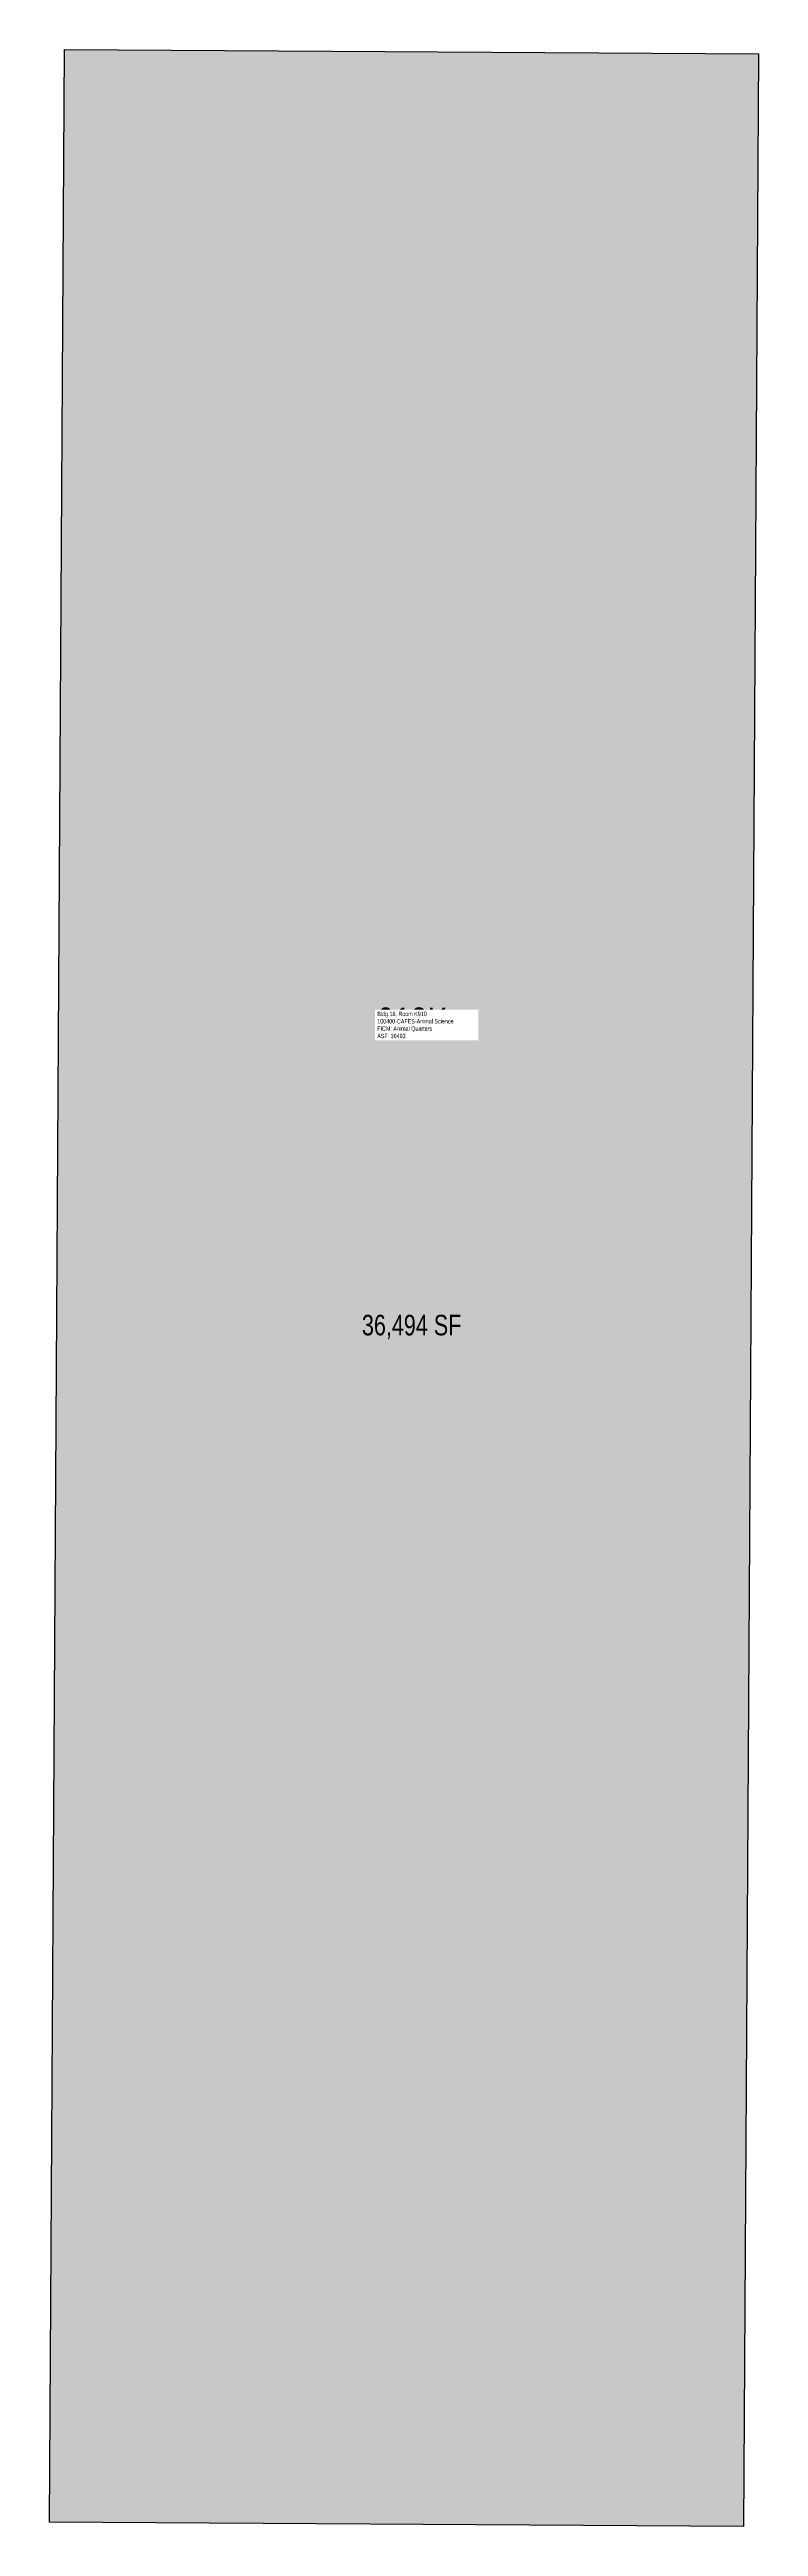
# Model space of a CAD drawing. Header units: inches. Extents: x 0 to 1241, y 0 to 4334.
import ezdxf
from ezdxf.enums import TextEntityAlignment as Align

# ---------------------------------------------------------------- set-up
doc = ezdxf.new("R2010")
doc.units = ezdxf.units.IN
doc.header["$MEASUREMENT"] = 0
for name, color, linetype in [('A-IDEN-RNUM', 7, 'Continuous'), ('A-IDEN-SNUM', 4, 'Continuous'), ('A-IDEN-VNUM', 4, 'Continuous'), ('A-WALL', 5, 'Continuous'), ('AREA-TEXT', 3, 'Continuous'), ('Rooms-Category-Color', 7, 'Continuous'), ('Rooms-College-Color', 7, 'Continuous'), ('Rooms-Department-Color', 7, 'Continuous'), ('Rooms-Division-Color', 7, 'Continuous'), ('Rooms-Information', 7, 'Continuous')]:
    doc.layers.add(name, color=color, linetype=linetype)
doc.styles.add('AREA', font='arial.ttf', dxfattribs={"width": 0.75, "height": 24})
doc.styles.add('ID', font='ARIALN.TTF', dxfattribs={"width": 0.85, "height": 0.25})
doc.styles.add('ROOMSNUMBER', font='TXT.SHX', dxfattribs={"height": 1})

msp = doc.modelspace()

# ---------------------------------------------------------------- hatches: boundary and pattern name
at = {"layer": 'Rooms-Category-Color', "true_color": 0xfbafa2}
msp.add_hatch(color=21, dxfattribs=at).paths.add_polyline_path([(1214.5, 0), (0, 7.4), (26.4, 4334.3), (1240.9, 4326.9)])
at = {"layer": 'Rooms-College-Color', "true_color": 0xe3c5e1}
msp.add_hatch(color=254, dxfattribs=at).paths.add_polyline_path([(1214.5, 0), (0, 7.4), (26.4, 4334.3), (1240.9, 4326.9)])
at = {"layer": 'Rooms-Department-Color', "true_color": 0xe3c5e1}
msp.add_hatch(color=254, dxfattribs=at).paths.add_polyline_path([(1214.5, 0), (0, 7.4), (26.4, 4334.3), (1240.9, 4326.9)])
at = {"layer": 'Rooms-Division-Color', "true_color": 0xe3c5e1}
msp.add_hatch(color=254, dxfattribs=at).paths.add_polyline_path([(1214.5, 0), (0, 7.4), (26.4, 4334.3), (1240.9, 4326.9)])

# ---------------------------------------------------------------- linework, layer by layer
at = {"layer": 'A-WALL'}
msp.add_lwpolyline([(26.4, 4334.3), (1240.9, 4326.8), (1214.5, 0), (0, 7.4), (26.4, 4334.3)], dxfattribs=at)

# ---------------------------------------------------------------- texts
at = {"layer": 'A-IDEN-RNUM', "style": 'ROOMSNUMBER'}
msp.add_text('0910-00', height=1.8, dxfattribs=at).set_placement((635.1, 2630.8), align=Align.MIDDLE)
at = {"layer": 'A-IDEN-SNUM', "style": 'ROOMSNUMBER'}
msp.add_text('0180K91000', height=1.8, dxfattribs=at).set_placement((635.1, 2630.8), align=Align.MIDDLE)
at = {"layer": 'A-IDEN-VNUM', "style": 'ID', "width": 0.85}
msp.add_text('018K', height=54, dxfattribs=at).set_placement((635.1, 2630.8), align=Align.MIDDLE)
at = {"layer": 'AREA-TEXT', "style": 'AREA', "width": 0.75}
msp.add_text('36,494 SF', height=36, dxfattribs=at).set_placement((633.8, 2102.2), align=Align.MIDDLE_CENTER)

# ---------------------------------------------------------------- next in the draw order: texts
at = {"layer": 'Rooms-Information', "insert": (573.7, 2604.2), "char_height": 7.714, "width": 172.8, "attachment_point": 7, "style": 'ID', "bg_fill": 3, "box_fill_scale": 1.5, "bg_fill_color": 256, "bg_fill_true_color": 13158600, "bg_fill_transparency": 0}
msp.add_mtext('Bldg.18, Room K910^M^J100400-CAFES-Animal Science^M^JFICM: Animal Quarters^M^JASF: 36493', dxfattribs=at)

doc.saveas('drawing.dxf')
